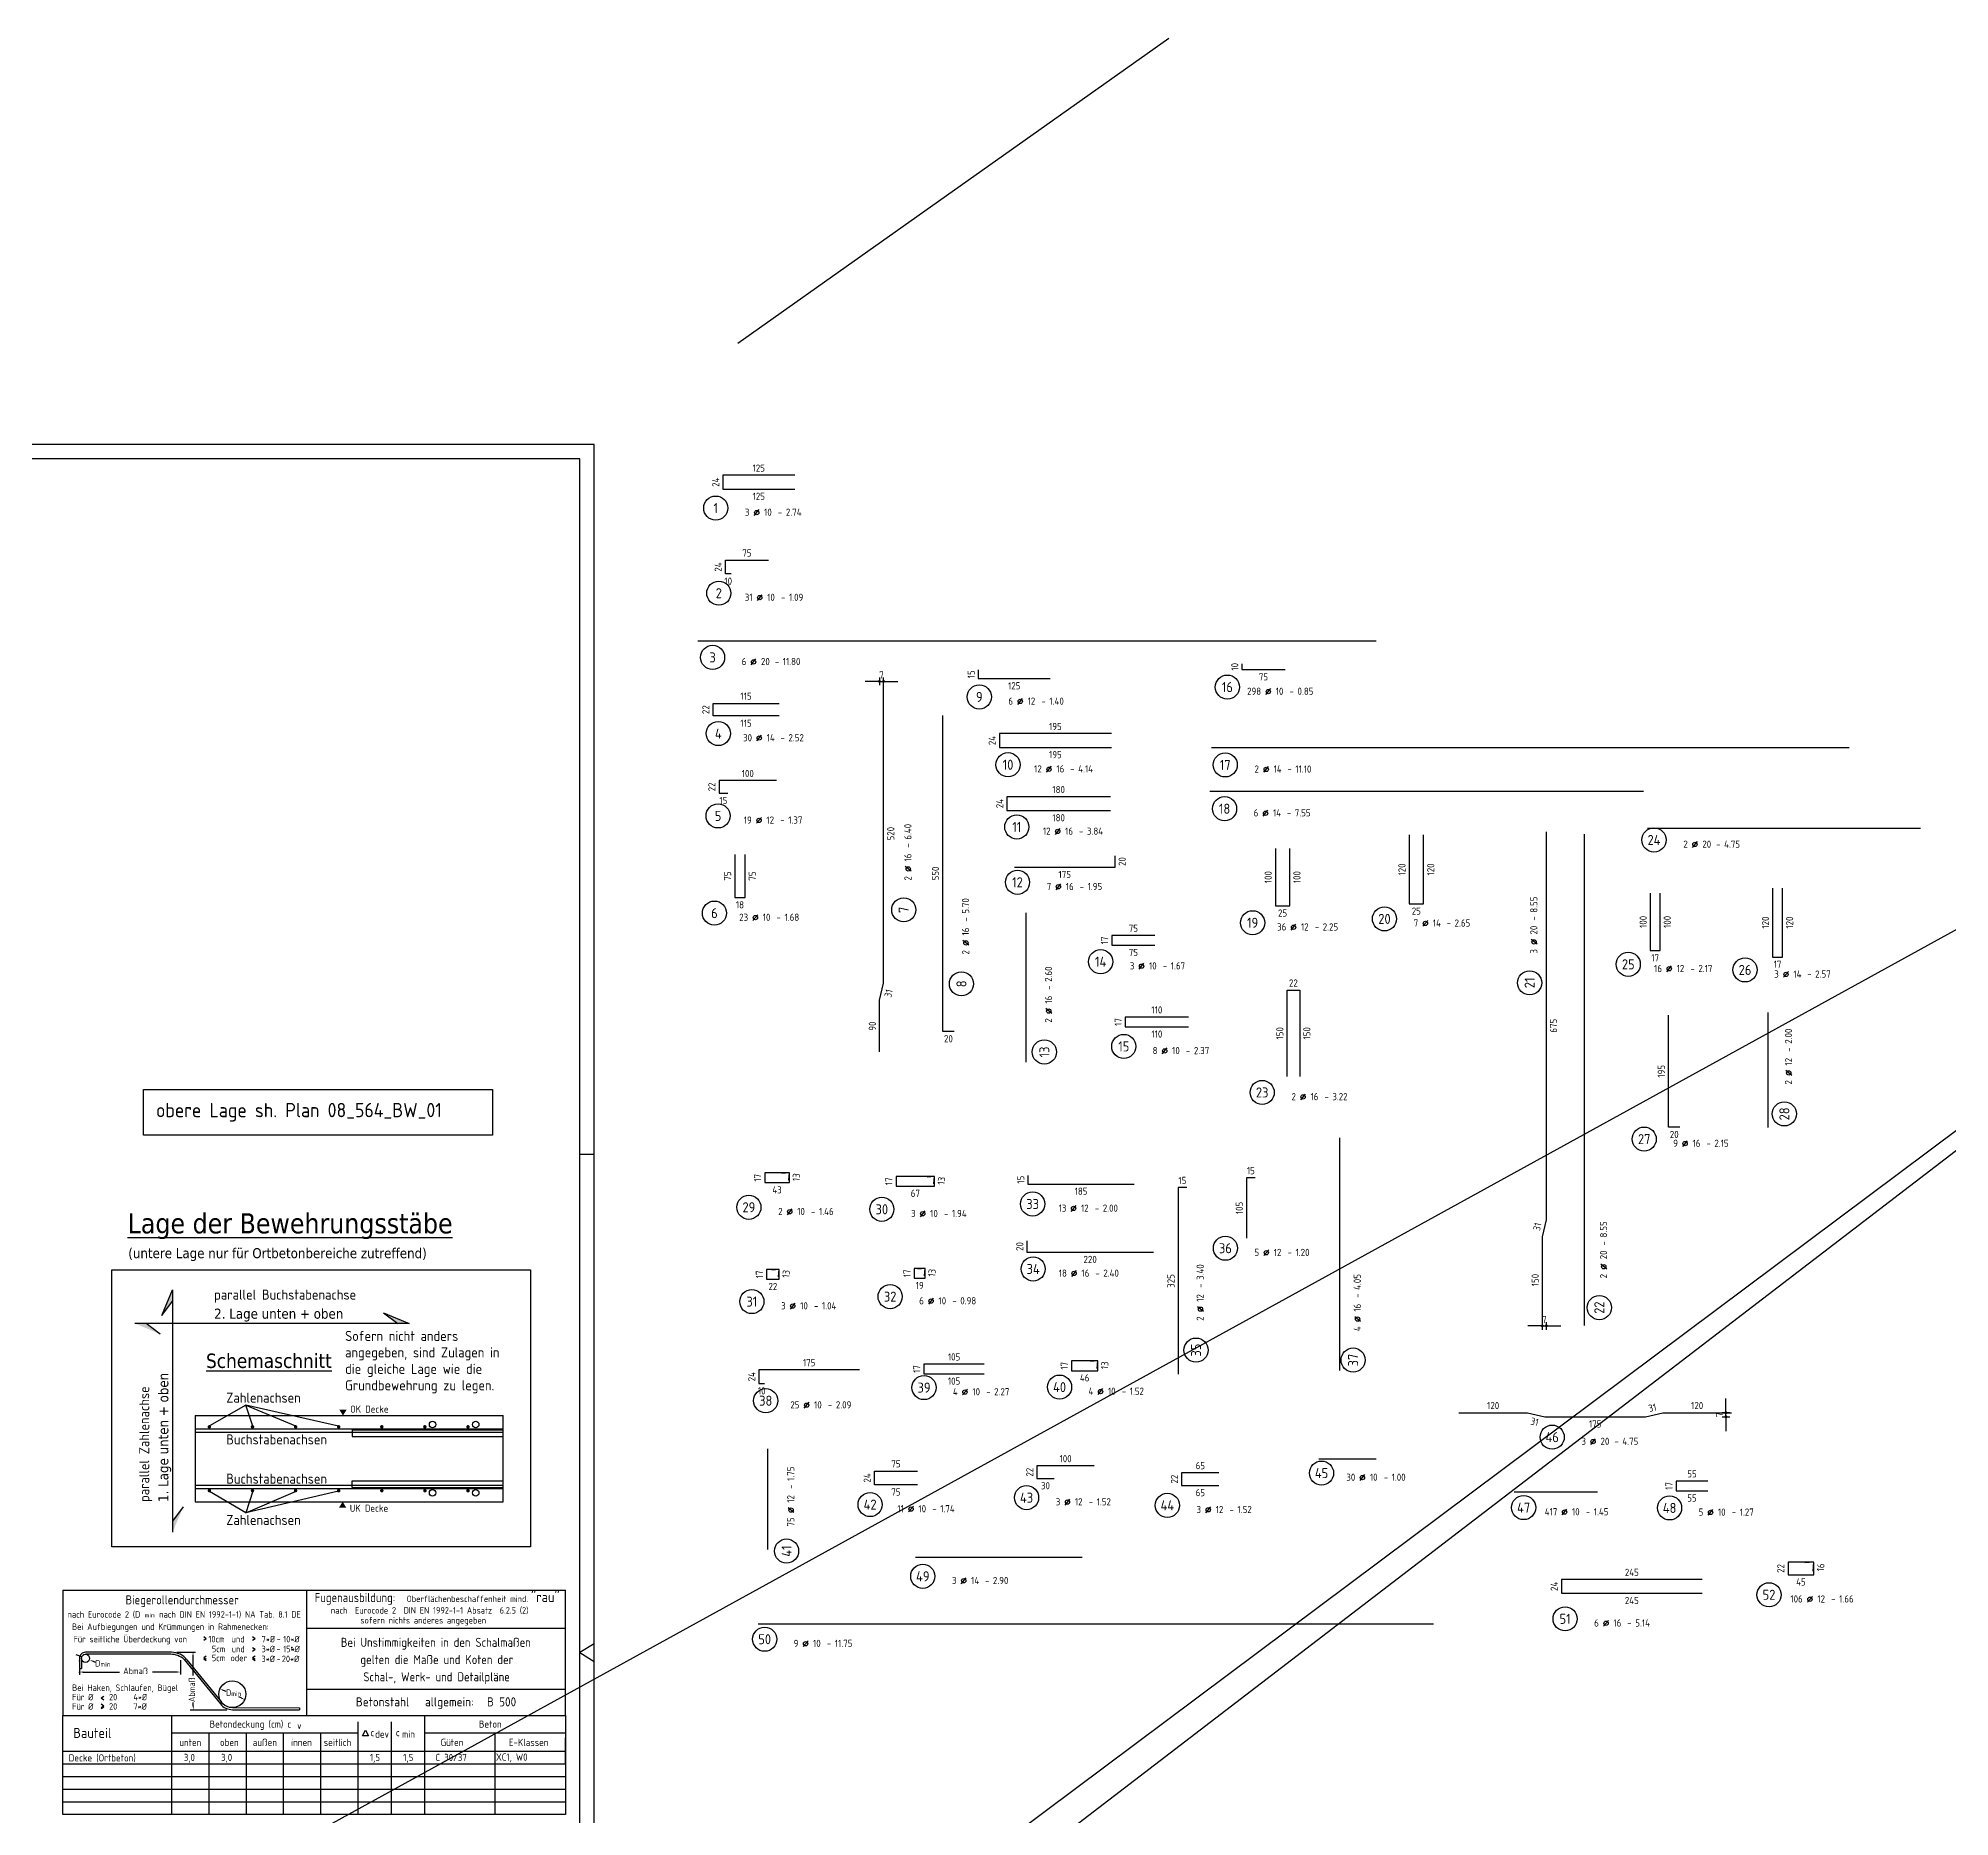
# Model space of a CAD drawing. Extents: x -10 to 101, y -7 to 49.
# Drawn here: x 49.77 to 83.04, y 18.17 to 49.12 of the extents above; entities that cross this region are included whole.
import ezdxf
from ezdxf.enums import TextEntityAlignment as Align

# ---------------------------------------------------------------- set-up
doc = ezdxf.new("R2010")
doc.units = 0
doc.header["$LTSCALE"] = 0.5
doc.linetypes.add('AUSGEZOGEN', pattern=[1000.01, 1000, 0.01])
for name, color, linetype in [('BETON', 7, 'Continuous'), ('HILFE', 7, 'Continuous'), ('koten', 7, 'Continuous'), ('MASSE', 7, 'Continuous'), ('RAHMEN', 7, 'Continuous'), ('RND', 7, 'Continuous'), ('RND_BILD', 7, 'Continuous'), ('TEXT', 7, 'Continuous')]:
    doc.layers.add(name, color=color, linetype=linetype)
doc.layers.add('NOPLOT', color=7, linetype='Continuous', plot=False)
doc.styles.add('helv', font='tahoma.ttf')
doc.styles.add('txt', font='isocp.shx')
doc.dimstyles.new('DOT_I', dxfattribs={"dimscale": 0.5, "dimtxt": 0.25, "dimasz": 0.25, "dimexe": 0.1, "dimexo": 0.3, "dimgap": 0.1, "dimtad": 1, "dimdec": 3, "dimzin": 3, "dimtxsty": 'txt', "dimblk": 'DOT', "dimblk1": 'DOT', "dimblk2": 'DOT', "dimsah": 1, "dimcen": 0.1, "dimse1": 1, "dimse2": 1, "dimazin": 0, "dimtfac": 1, "dimtdec": 4, "dimtix": 1, "dimtmove": 2, "dimatfit": 3, "dimfxl": 0, "dimtvp": 1, "dimtolj": 1, "dimtzin": 0, "dimarcsym": 0})

# ---------------------------------------------------------------- blocks, each defined once
blk = doc.blocks.new('DINA0')
at = {"layer": 'NOPLOT', "color": 191, "linetype": 'AUSGEZOGEN'}
blk.add_line((123.9, 87.637), (138.9, 98.246), dxfattribs=at)
at = {"layer": 'RAHMEN'}
for p, q in [((118.9, 84.1), (0, 84.1)), ((118.9, 0), (118.9, 84.1))]:
    blk.add_line(p, q, dxfattribs=at)
at = {"layer": 'RAHMEN', "color": 5}
for p, q in [((118.4, 83.6), (2, 83.6)), ((118.4, 0.5), (118.4, 83.6))]:
    blk.add_line(p, q, dxfattribs=at)
at = {"layer": 'RAHMEN', "color": 7}
blk.add_line((118.4, 59.4), (118.9, 59.4), dxfattribs=at)
at = {"layer": 'RAHMEN', "color": 7, "linetype": 'Continuous'}
for p, q in [((118.9, 42.36), (118.4, 42.05)), ((118.4, 42.05), (118.9, 41.74))]:
    blk.add_line(p, q, dxfattribs=at)
blk = doc.blocks.new('okrd_o')
at = {"layer": 'koten', "color": 7, "linetype": 'Continuous'}
blk.add_solid([(-0.125, 0.202), (0.125, 0.202), (0, 0)], dxfattribs=at)
at = {"layer": 'koten', "style": 'txt'}
blk.add_attdef('OKRD', (0.25, 0.1), '', height=0.25, dxfattribs=at)
blk = doc.blocks.new('okrd_u')
at = {"layer": 'koten', "color": 7, "linetype": 'Continuous'}
blk.add_solid([(-0.125, -0.202), (0.125, -0.202), (0, 0)], dxfattribs=at)
at = {"layer": 'koten', "style": 'txt'}
blk.add_attdef('OKRD', (0.25, -0.35), '', height=0.25, dxfattribs=at)
blk = doc.blocks.new('RND_AUSZ')
at = {"layer": 'RND', "color": 7, "linetype": 'Continuous'}
blk.add_line((1.341, 0.262), (1.509, 0.466), dxfattribs=at)
at = {"layer": 'RND', "color": 1, "linetype": 'Continuous'}
blk.add_circle((0, 0.52), 0.42, dxfattribs=at)
at = {"layer": 'RND', "color": 7, "linetype": 'Continuous'}
blk.add_circle((1.425, 0.364), 0.075, dxfattribs=at)
at = {"layer": 'RND', "color": 7, "linetype": 'Continuous', "style": 'txt'}
blk.add_text('-', height=0.25, dxfattribs=at).set_placement((2.163, 0.25))
at = {"layer": 'RND', "color": 1, "linetype": 'Continuous', "style": 'txt'}
blk.add_attdef('POS', text='', height=0.35, dxfattribs=at).set_placement((0, 0.52), align=Align.MIDDLE)
at = {"layer": 'RND', "color": 7, "linetype": 'Continuous', "style": 'txt'}
for tag, p in [('WIEOFT', (-0.536, 0.25)), ('STK', (1.174, 0.25))]:
    blk.add_attdef(tag, text='', height=0.25, dxfattribs=at).set_placement(p, align=Align.RIGHT)
for tag, p in [('DS', (1.683, 0.25)), ('LANG', (2.441, 0.25)), ('TEXT', (3.669, 0.25))]:
    blk.add_attdef(tag, p, '', height=0.25, dxfattribs=at)
blk = doc.blocks.new('DOT')
at = {"layer": 'MASSE', "color": 7, "linetype": 'Continuous'}
for p, q in [((0, 0), (-1, 0)), ((0, 0.54), (0, -0.54))]:
    blk.add_line(p, q, dxfattribs=at)
at = {"layer": 'MASSE', "color": 7, "linetype": 'Continuous', "const_width": 0.2}
blk.add_lwpolyline([(-0.1, 0, 1), (0.1, 0, 1)], format="xyb", close=True, dxfattribs=at)
blk = doc.blocks.new('*D158')
at = {"layer": 'Defpoints', "color": 0, "linetype": 'AUSGEZOGEN', "transparency": 16777216}
for p in [(64.413, 37.929), (64.483, 37.929), (64.483, 37.929)]:
    blk.add_point(p, dxfattribs=at)
at = {"layer": 'RND', "color": 0, "linetype": 'AUSGEZOGEN', "lineweight": -2, "transparency": 16777216}
for p, q in [((64.288, 37.929), (64.163, 37.929)), ((64.413, 37.929), (64.483, 37.929)), ((64.608, 37.929), (64.733, 37.929))]:
    blk.add_line(p, q, dxfattribs=at)
at = {"layer": 'RND', "color": 0, "linetype": 'AUSGEZOGEN', "lineweight": -2, "transparency": 16777216, "xscale": 0.125, "yscale": 0.125, "zscale": 0.125}
blk.add_blockref('DOT', (64.413, 37.929), dxfattribs=at)
at = {"layer": 'RND', "color": 0, "linetype": 'AUSGEZOGEN', "lineweight": -2, "transparency": 16777216, "xscale": 0.125, "yscale": 0.125, "zscale": 0.125, "rotation": 180}
blk.add_blockref('DOT', (64.483, 37.929), dxfattribs=at)
at = {"layer": 'RND', "color": 0, "linetype": 'AUSGEZOGEN', "transparency": 16777216, "insert": (64.448, 38.041), "char_height": 0.125, "attachment_point": 5, "style": 'txt'}
blk.add_mtext('\\A1;7', dxfattribs=at)
blk = doc.blocks.new('*D161')
at = {"layer": 'Defpoints', "color": 0, "linetype": 'AUSGEZOGEN', "transparency": 16777216}
for p in [(75.947, 26.71), (76.017, 26.71), (76.017, 26.71)]:
    blk.add_point(p, dxfattribs=at)
at = {"layer": 'RND', "color": 0, "linetype": 'AUSGEZOGEN', "lineweight": -2, "transparency": 16777216}
for p, q in [((75.822, 26.71), (75.697, 26.71)), ((75.947, 26.71), (76.017, 26.71)), ((76.142, 26.71), (76.267, 26.71))]:
    blk.add_line(p, q, dxfattribs=at)
at = {"layer": 'RND', "color": 0, "linetype": 'AUSGEZOGEN', "lineweight": -2, "transparency": 16777216, "xscale": 0.125, "yscale": 0.125, "zscale": 0.125}
blk.add_blockref('DOT', (75.947, 26.71), dxfattribs=at)
at = {"layer": 'RND', "color": 0, "linetype": 'AUSGEZOGEN', "lineweight": -2, "transparency": 16777216, "xscale": 0.125, "yscale": 0.125, "zscale": 0.125, "rotation": 180}
blk.add_blockref('DOT', (76.017, 26.71), dxfattribs=at)
at = {"layer": 'RND', "color": 0, "linetype": 'AUSGEZOGEN', "transparency": 16777216, "insert": (75.982, 26.822), "char_height": 0.125, "attachment_point": 5, "style": 'txt'}
blk.add_mtext('\\A1;7', dxfattribs=at)
blk = doc.blocks.new('*D194')
at = {"layer": 'Defpoints', "color": 0, "linetype": 'AUSGEZOGEN', "transparency": 16777216}
for p in [(79.142, 25.2), (79.142, 25.2), (79.242, 25.13)]:
    blk.add_point(p, dxfattribs=at)
at = {"layer": 'RND', "color": 0, "linetype": 'AUSGEZOGEN', "lineweight": -2, "transparency": 16777216}
for p, q in [((79.142, 25.325), (79.142, 25.45)), ((79.142, 25.13), (79.142, 25.2)), ((79.142, 25.005), (79.142, 24.88))]:
    blk.add_line(p, q, dxfattribs=at)
at = {"layer": 'RND', "color": 0, "linetype": 'AUSGEZOGEN', "lineweight": -2, "transparency": 16777216, "xscale": 0.125, "yscale": 0.125, "zscale": 0.125}
for p, rotation in [((79.142, 25.2), 270), ((79.142, 25.13), 90)]:
    blk.add_blockref('DOT', p, dxfattribs=dict(at, rotation=rotation))
at = {"layer": 'RND', "color": 0, "linetype": 'AUSGEZOGEN', "transparency": 16777216, "insert": (79.029, 25.165), "char_height": 0.125, "attachment_point": 5, "rotation": 90, "style": 'txt'}
blk.add_mtext('\\A1;7', dxfattribs=at)

msp = doc.modelspace()

# ---------------------------------------------------------------- linework, layer by layer
at = {"layer": 'BETON', "color": 6, "linetype": 'AUSGEZOGEN'}
for p, q in [((52.5068, 25.1507), (57.8621, 25.1507)), ((52.5068, 23.6507), (57.8621, 23.6507))]:
    msp.add_line(p, q, dxfattribs=at)
msp.add_lwpolyline([(51.6069, 30.8279), (57.6803, 30.8279), (57.6803, 30.0286), (51.6069, 30.0286)], close=True, dxfattribs=at)
at = {"layer": 'HILFE', "color": 102, "linetype": 'AUSGEZOGEN'}
for p, q in [((53.3871, 25.3307), (52.7522, 24.9742)), ((54.9988, 24.9677), (53.3871, 25.3307)), ((53.3871, 25.3307), (54.251, 24.9742)), ((53.5064, 24.9677), (53.3871, 25.3307)), ((53.3871, 23.4565), (52.7522, 23.8273)), ((54.9988, 23.8338), (53.3871, 23.4565)), ((53.5064, 23.8338), (53.3871, 23.4565)), ((53.3871, 23.4565), (54.251, 23.8273))]:
    msp.add_line(p, q, dxfattribs=at)
at = {"layer": 'NOPLOT', "color": 191, "linetype": 'AUSGEZOGEN'}
for p, q in [((51.2, 16.0261), (100.9205, 43.3929)), ((100.9205, 43.3929), (55.8004, 9.6698)), ((56.952, 9.6849), (100.9205, 43.3929)), ((52.5068, 25.1507), (52.5068, 23.6507)), ((57.8621, 23.6507), (57.8621, 25.1507))]:
    msp.add_line(p, q, dxfattribs=at)
at = {"layer": 'RAHMEN', "color": 5, "linetype": 'Continuous'}
for p, q in [((50.2, 22.1091), (58.95, 22.1091)), ((50.2, 22.1091), (50.2, 19.9301)), ((54.4492, 19.9301), (54.4492, 22.1091)), ((58.95, 19.9301), (58.95, 22.1091)), ((58.95, 19.0765), (58.95, 19.5388))]:
    msp.add_line(p, q, dxfattribs=at)
at = {"layer": 'RAHMEN', "color": 7, "linetype": 'AUSGEZOGEN'}
for p, q in [((52.6981, 21.2664), (52.6544, 21.297)), ((53.548, 21.2664), (53.5043, 21.297)), ((54.4492, 21.4516), (58.95, 21.4516)), ((52.6981, 21.2664), (52.6544, 21.2358)), ((52.6544, 20.9386), (52.6981, 20.9691)), ((53.548, 21.2664), (53.5043, 21.2358)), ((53.5043, 20.9386), (53.548, 20.9691)), ((53.5485, 21.0767), (53.5048, 21.1072)), ((53.5485, 21.0767), (53.5048, 21.0461)), ((52.6544, 20.9386), (52.6981, 20.908)), ((52.6544, 20.9192), (52.6981, 20.8886)), ((53.5043, 20.9386), (53.548, 20.908)), ((53.5043, 20.9192), (53.548, 20.8886)), ((54.4492, 20.3877), (58.95, 20.3877)), ((50.8694, 20.2358), (50.9131, 20.2663)), ((50.8694, 20.2358), (50.9131, 20.2052)), ((50.9131, 20.0949), (50.8694, 20.1255)), ((50.9131, 20.0949), (50.8694, 20.0643)), ((50.9131, 20.0755), (50.8694, 20.0449)), ((50.2, 19.3075), (58.95, 19.3075)), ((50.2, 19.0875), (58.95, 19.0875)), ((50.2, 18.8675), (58.95, 18.8675)), ((50.2, 18.6475), (58.95, 18.6475)), ((50.2, 18.4275), (58.95, 18.4275))]:
    msp.add_line(p, q, dxfattribs=at)
at = {"layer": 'RAHMEN', "color": 7, "linetype": 'Continuous'}
for p, q in [((50.5297, 20.9504), (50.4364, 20.9863)), ((52.0912, 21.0309), (50.5957, 21.0309)), ((52.0785, 20.9955), (50.5957, 20.9955)), ((52.1826, 21.0343), (52.5088, 21.0343)), ((52.4665, 20.9669), (52.4665, 20.626)), ((50.4894, 20.9246), (50.4894, 20.7475)), ((50.4894, 20.7475), (50.5248, 20.7475)), ((50.4894, 20.7361), (50.4894, 20.6357)), ((50.5248, 20.9246), (50.5248, 20.7475)), ((50.5569, 20.6865), (51.1851, 20.6865)), ((50.7155, 20.8789), (50.7625, 20.8608)), ((52.1818, 20.6865), (51.7634, 20.6865)), ((52.2493, 20.8949), (52.2493, 20.6415)), ((52.3137, 20.9062), (52.9437, 20.1309)), ((52.3622, 20.902), (52.9684, 20.1559)), ((53.0411, 20.3482), (52.9972, 20.3671)), ((52.4198, 20.029), (53.0532, 20.029)), ((52.471, 20.0965), (52.471, 20.1556)), ((53.1532, 20.0671), (54.3225, 20.0666)), ((53.1532, 20.0312), (54.3225, 20.0312)), ((53.3032, 20.2352), (53.2623, 20.2529)), ((54.3225, 20.0666), (54.3225, 20.0312)), ((52.1007, 18.2334), (52.1007, 19.9301)), ((52.7485, 18.2075), (52.7485, 19.6281)), ((53.3963, 18.2075), (53.3963, 19.6281)), ((54.0442, 18.2075), (54.0442, 19.6281)), ((54.692, 18.2075), (54.692, 19.6281)), ((55.3398, 18.2075), (55.3398, 19.8205)), ((55.9191, 18.2075), (55.9191, 19.8205)), ((56.4984, 18.2075), (56.4984, 19.9301)), ((57.7242, 18.2075), (57.7242, 19.6281)), ((52.1007, 18.2075), (52.1007, 19.3075)), ((55.3398, 18.2075), (55.3398, 19.3075))]:
    msp.add_line(p, q, dxfattribs=at)
at = {"layer": 'RAHMEN', "color": 1, "linetype": 'Continuous'}
for p, q in [((52.1007, 19.6281), (55.3398, 19.6281)), ((56.4984, 19.6281), (58.95, 19.6281))]:
    msp.add_line(p, q, dxfattribs=at)
at = {"layer": 'RAHMEN', "color": 5, "linetype": 'AUSGEZOGEN'}
for points in [[(51.0566, 27.6891), (58.3422, 27.6891), (58.3422, 22.8672), (51.0566, 22.8672)], [(50.2, 19.9301), (58.95, 19.9301), (58.95, 18.2075), (50.2, 18.2075)]]:
    msp.add_lwpolyline(points, close=True, dxfattribs=at)
at = {"layer": 'RAHMEN', "color": 1, "linetype": 'Continuous'}
msp.add_lwpolyline([(55.4686, 19.6727), (55.5231, 19.5783), (55.4141, 19.5783)], close=True, dxfattribs=at)
at = {"layer": 'RAHMEN', "color": 7, "linetype": 'Continuous'}
for centre, radius in [((50.5957, 20.9246), 0.0709), ((53.1502, 20.3012), 0.2341)]:
    msp.add_circle(centre, radius, dxfattribs=at)
for centre, radius, start, end in [((50.5957, 20.9246), 0.1063, 89.99998, 180), ((52.0785, 20.6412), 0.3543, 48.41068, 90), ((52.0912, 20.6818), 0.3491, 39.09564, 90), ((53.1532, 20.3012), 0.27, 219.09564, 270)]:
    msp.add_arc(centre, radius, start, end, dxfattribs=at)
for p in [(54.1875, 21.1118), (50.4894, 20.8837), (50.4894, 20.6865), (52.9353, 20.3939), (53.3651, 20.2085)]:
    msp.add_point(p, dxfattribs=at)
for points in [[(50.4776, 20.9611), (50.4839, 20.9774), (50.5297, 20.9504)], [(52.4777, 20.9669), (52.4552, 20.9669), (52.4665, 21.0344)], [(50.5569, 20.6753), (50.5569, 20.6978), (50.4894, 20.6865)], [(50.7123, 20.8708), (50.7186, 20.8871), (50.6666, 20.8978)], [(52.1818, 20.6753), (52.1818, 20.6978), (52.2493, 20.6865)], [(52.9928, 20.3568), (53.0017, 20.3775), (52.9353, 20.3939)], [(52.4822, 20.0965), (52.4597, 20.0965), (52.471, 20.029)], [(53.2987, 20.2249), (53.3076, 20.2456), (53.3651, 20.2085)]]:
    msp.add_solid(points, dxfattribs=at)
at = {"layer": 'RND', "color": 1, "linetype": 'AUSGEZOGEN'}
for p, q in [((55.2369, 24.9011), (55.2369, 24.7881)), ((55.2369, 23.9004), (55.2369, 24.0134))]:
    msp.add_line(p, q, dxfattribs=at)
for points in [[(62.9367, 41.516), (61.6867, 41.516), (61.6867, 41.276), (62.9367, 41.276)], [(61.831, 39.7992), (61.731, 39.7992), (61.731, 40.0392), (62.481, 40.0392)], [(73.0542, 38.6304), (61.2542, 38.6304)], [(66.1324, 38.1279), (66.1324, 37.9779), (67.3824, 37.9779)], [(70.72, 38.2338), (70.72, 38.1338), (71.47, 38.1338)], [(64.4134, 31.4788), (64.4134, 32.3788), (64.4834, 32.6788), (64.4834, 37.8788)], [(62.666, 37.3268), (61.516, 37.3268), (61.516, 37.5468), (62.666, 37.5468)], [(65.7124, 31.8349), (65.5124, 31.8349), (65.5124, 37.3349)], [(68.4492, 37.0194), (66.4992, 37.0194), (66.4992, 36.7794), (68.4492, 36.7794)], [(81.289, 36.7725), (70.189, 36.7725)], [(62.621, 36.2019), (61.621, 36.2019), (61.621, 35.9819), (61.771, 35.9819)], [(77.7084, 36.0153), (70.1584, 36.0153)], [(68.4309, 35.9214), (66.6309, 35.9214), (66.6309, 35.6814), (68.4309, 35.6814)], [(76.0166, 35.31), (76.0166, 28.56), (75.9466, 28.26), (75.9466, 26.76)], [(76.6808, 26.7207), (76.6808, 35.2707)], [(77.7759, 35.3755), (82.5259, 35.3755)], [(71.3022, 35.0222), (71.3022, 34.0222), (71.5522, 34.0222), (71.5522, 35.0222)], [(73.6294, 35.2555), (73.6294, 34.0555), (73.8794, 34.0555), (73.8794, 35.2555)], [(61.8942, 34.9158), (61.8942, 34.1658), (62.0742, 34.1658), (62.0742, 34.9158)], [(66.7616, 34.693), (68.5116, 34.693), (68.5116, 34.893)], [(79.9553, 34.3308), (79.9553, 33.1308), (80.1253, 33.1308), (80.1253, 34.3308)], [(77.8264, 34.2434), (77.8264, 33.2434), (77.9964, 33.2434), (77.9964, 34.2434)], [(66.9577, 33.9035), (66.9577, 31.3035)], [(69.2048, 33.5057), (68.4548, 33.5057), (68.4548, 33.3357), (69.2048, 33.3357)], [(71.5052, 31.0542), (71.5052, 32.5542), (71.7252, 32.5542), (71.7252, 31.0542)], [(69.7904, 32.086), (68.6904, 32.086), (68.6904, 31.916), (69.7904, 31.916)], [(78.3429, 30.1686), (78.1429, 30.1686), (78.1429, 32.1186)], [(79.8762, 30.1653), (79.8762, 32.1653)], [(72.4203, 29.9848), (72.4203, 25.9348)], [(62.8339, 29.2452), (62.8453, 29.3747), (62.4153, 29.3747), (62.4153, 29.2047), (62.8453, 29.2047), (62.8453, 29.3747), (62.7158, 29.3634)], [(65.3599, 29.1837), (65.3712, 29.3132), (64.7012, 29.3132), (64.7012, 29.1432), (65.3712, 29.1432), (65.3712, 29.3132), (65.2417, 29.3018)], [(66.9957, 29.3309), (66.9957, 29.1809), (68.8457, 29.1809)], [(70.9498, 29.2882), (70.7998, 29.2882), (70.7998, 28.2382)], [(69.7597, 29.1183), (69.6097, 29.1183), (69.6097, 25.8683)], [(66.9786, 28.1937), (66.9786, 27.9937), (69.1786, 27.9937)], [(62.6567, 27.5631), (62.6681, 27.6926), (62.4481, 27.6926), (62.4481, 27.5226), (62.6681, 27.5226), (62.6681, 27.6926), (62.5386, 27.6813)], [(65.1957, 27.5813), (65.207, 27.7108), (65.017, 27.7108), (65.017, 27.5408), (65.207, 27.5408), (65.207, 27.7108), (65.0775, 27.6995)], [(64.0639, 25.9466), (62.3139, 25.9466), (62.3139, 25.7066), (62.4139, 25.7066)], [(66.2355, 26.0462), (65.1855, 26.0462), (65.1855, 25.8762), (66.2355, 25.8762)], [(68.2022, 25.9722), (68.2135, 26.1017), (67.7535, 26.1017), (67.7535, 25.9317), (68.2135, 25.9317), (68.2135, 26.1017), (68.084, 26.0903)], [(74.492, 25.1997), (75.692, 25.1997), (75.992, 25.1297), (77.742, 25.1297), (78.042, 25.1997), (79.242, 25.1997)], [(52.5068, 24.9223), (57.8621, 24.9223)], [(52.5068, 24.8623), (57.8621, 24.8623)], [(55.2369, 24.9011), (57.8621, 24.9011)], [(55.2369, 24.7881), (57.8621, 24.7881)], [(62.4719, 22.8212), (62.4719, 24.5712)], [(72.0554, 24.3949), (73.0554, 24.3949)], [(55.2369, 24.0134), (57.8621, 24.0134)], [(65.0738, 23.945), (64.3238, 23.945), (64.3238, 24.185), (65.0738, 24.185)], [(68.151, 24.2756), (67.151, 24.2756), (67.151, 24.0556), (67.451, 24.0556)], [(70.3205, 24.1545), (69.6705, 24.1545), (69.6705, 23.9345), (70.3205, 23.9345)], [(78.8256, 24.0104), (78.2756, 24.0104), (78.2756, 23.8404), (78.8256, 23.8404)], [(52.5068, 23.9392), (57.8621, 23.9392)], [(52.5068, 23.8792), (57.8621, 23.8792)], [(55.2369, 23.9004), (57.8621, 23.9004)], [(76.9075, 23.819), (75.4575, 23.819)], [(65.0368, 22.6877), (67.9368, 22.6877)], [(78.7295, 22.2972), (76.2795, 22.2972), (76.2795, 22.0572), (78.7295, 22.0572)], [(80.6587, 22.44), (80.6727, 22.5994), (80.2227, 22.5994), (80.2227, 22.3794), (80.6727, 22.3794), (80.6727, 22.5994), (80.5133, 22.5855)], [(62.303, 21.5235), (74.053, 21.5235)]]:
    msp.add_lwpolyline(points, dxfattribs=at)
at = {"layer": 'RND', "color": 7, "linetype": 'AUSGEZOGEN', "const_width": 0.03}
for points in [[(52.7369, 24.9548, 1), (52.7669, 24.9548, 1)], [(53.4869, 24.9548, 1), (53.5169, 24.9548, 1)], [(54.2369, 24.9548, 1), (54.2669, 24.9548, 1)], [(54.9869, 24.9548, 1), (55.0169, 24.9548, 1)], [(55.7369, 24.9548, 1), (55.7669, 24.9548, 1)], [(56.4869, 24.9548, 1), (56.5169, 24.9548, 1)], [(57.2369, 24.9548, 1), (57.2669, 24.9548, 1)], [(52.7369, 23.8432, 1), (52.7669, 23.8432, 1)], [(53.4869, 23.8432, 1), (53.5169, 23.8432, 1)], [(54.2369, 23.8432, 1), (54.2669, 23.8432, 1)], [(54.9869, 23.8432, 1), (55.0169, 23.8432, 1)], [(55.7369, 23.8432, 1), (55.7669, 23.8432, 1)], [(56.4869, 23.8432, 1), (56.5169, 23.8432, 1)], [(57.2369, 23.8432, 1), (57.2669, 23.8432, 1)]]:
    msp.add_lwpolyline(points, format="xyb", close=True, dxfattribs=at)
at = {"layer": 'RND', "color": 1, "linetype": 'AUSGEZOGEN'}
for centre in [(56.6358, 24.9957), (57.3858, 24.9957), (56.6358, 23.8058), (57.3858, 23.8058)]:
    msp.add_circle(centre, 0.0565, dxfattribs=at)
at = {"layer": 'TEXT', "color": 1, "linetype": 'AUSGEZOGEN'}
for points in [[(51.9237, 26.894), (52.1102, 27.3364), (52.1102, 23.1187)], [(51.9237, 26.894), (52.1102, 27.1426)], [(55.7831, 26.941), (56.2256, 26.7545), (51.4553, 26.7545)], [(51.8978, 26.568), (51.6491, 26.7545)], [(55.7831, 26.941), (56.0318, 26.7545)], [(52.2968, 23.5611), (52.1102, 23.3125)]]:
    msp.add_lwpolyline(points, dxfattribs=at)
for points in [[(51.9237, 26.894), (52.1102, 27.3364), (52.1102, 27.1426)], [(51.8978, 26.568), (51.4553, 26.7545), (51.6491, 26.7545)], [(55.7831, 26.941), (56.2256, 26.7545), (56.0318, 26.7545)], [(52.2968, 23.5611), (52.1102, 23.1187), (52.1102, 23.3125)]]:
    msp.add_solid(points, dxfattribs=at)

# ---------------------------------------------------------------- block references
at = {"xscale": 0.5, "yscale": 0.5, "zscale": 0.5}
msp.add_blockref('DINA0', (0, 0), dxfattribs=at)
at = {"layer": 'koten', "color": 102, "linetype": 'AUSGEZOGEN', "xscale": 0.5, "yscale": 0.5, "zscale": 0.5}
for name, p, values in [('okrd_o', (55.0768, 25.1507), {'OKRD': 'OK Decke'}), ('okrd_u', (55.0704, 23.6507), {'OKRD': 'UK Decke'})]:
    msp.add_blockref(name, p, dxfattribs=at).add_auto_attribs(values)
at = {"layer": 'RND', "color": 1, "linetype": 'AUSGEZOGEN', "xscale": 0.5, "yscale": 0.5, "zscale": 0.5}
for p, values in [((61.5633, 40.6855), {'POS': '1', 'STK': '3', 'DS': '10', 'LANG': '2.74'}), ((61.6168, 39.2046), {'POS': '2', 'STK': '31', 'DS': '10', 'LANG': '1.09'}), ((61.5085, 38.0866), {'POS': '3', 'STK': '6', 'DS': '20', 'LANG': '11.80'}), ((70.4666, 37.5695), {'POS': '16', 'STK': '298', 'DS': '10', 'LANG': '0.85'}), ((61.6079, 36.7614), {'POS': '4', 'STK': '30', 'DS': '14', 'LANG': '2.52'}), ((66.6498, 36.2187), {'POS': '10', 'STK': '12', 'DS': '16', 'LANG': '4.14'}), ((61.6038, 35.3279), {'POS': '5', 'STK': '19', 'DS': '12', 'LANG': '1.37'}), ((77.8904, 34.9088), {'POS': '24', 'STK': '2', 'DS': '20', 'LANG': '4.75'}), ((61.5402, 33.6357), {'POS': '6', 'STK': '23', 'DS': '10', 'LANG': '1.68'}), ((70.9056, 33.4676), {'POS': '19', 'STK': '36', 'DS': '12', 'LANG': '2.25'}), ((73.2002, 33.5354), {'POS': '20', 'STK': '7', 'DS': '14', 'LANG': '2.65'}), ((68.2611, 32.7902), {'POS': '14', 'STK': '3', 'DS': '10', 'LANG': '1.67'}), ((77.4426, 32.7444), {'POS': '25', 'STK': '16', 'DS': '12', 'LANG': '2.17'}), ((79.4752, 32.6476), {'POS': '26', 'STK': '3', 'DS': '14', 'LANG': '2.57'}), ((68.6637, 31.3157), {'POS': '15', 'STK': '8', 'DS': '10', 'LANG': '2.37'}), ((71.0722, 30.5144), {'POS': '23', 'STK': '2', 'DS': '16', 'LANG': '3.22'}), ((77.72, 29.7022), {'POS': '27', 'STK': '9', 'DS': '16', 'LANG': '2.15'}), ((67.0781, 28.5733), {'POS': '33', 'STK': '13', 'DS': '12', 'LANG': '2.00'}), ((70.4322, 27.8032), {'POS': '36', 'STK': '5', 'DS': '12', 'LANG': '1.20'}), ((67.087, 27.4424), {'POS': '34', 'STK': '18', 'DS': '16', 'LANG': '2.40'}), ((62.4331, 25.1496), {'POS': '38', 'STK': '25', 'DS': '10', 'LANG': '2.09'}), ((65.1878, 25.3779), {'POS': '39', 'STK': '4', 'DS': '10', 'LANG': '2.27'}), ((76.1187, 24.5149), {'POS': '46', 'STK': '3', 'DS': '20', 'LANG': '4.75'}), ((72.105, 23.8895), {'POS': '45', 'STK': '30', 'DS': '10', 'LANG': '1.00'}), ((64.2494, 23.3415), {'POS': '42', 'STK': '11', 'DS': '10', 'LANG': '1.74'}), ((66.9718, 23.4622), {'POS': '43', 'STK': '3', 'DS': '12', 'LANG': '1.52'}), ((69.4222, 23.328), {'POS': '44', 'STK': '3', 'DS': '12', 'LANG': '1.52'}), ((75.622, 23.2892), {'POS': '47', 'STK': '417', 'DS': '10', 'LANG': '1.45'}), ((78.1619, 23.2834), {'POS': '48', 'STK': '5', 'DS': '10', 'LANG': '1.27'}), ((65.166, 22.093), {'POS': '49', 'STK': '3', 'DS': '14', 'LANG': '2.90'}), ((76.3435, 21.3528), {'POS': '51', 'STK': '6', 'DS': '16', 'LANG': '5.14'}), ((62.4149, 20.9979), {'POS': '50', 'STK': '9', 'DS': '10', 'LANG': '11.75'})]:
    msp.add_blockref('RND_AUSZ', p, dxfattribs=at).add_auto_attribs(values)
at = {"layer": 'RND', "color": 102, "linetype": 'AUSGEZOGEN', "xscale": 0.5, "yscale": 0.5, "zscale": 0.5}
msp.add_blockref('RND_AUSZ', (66.1497, 37.3981), dxfattribs=at).add_auto_attribs({'POS': '9', 'STK': '6', 'DS': '12', 'LANG': '1.40'})
at = {"layer": 'RND', "color": 191, "linetype": 'AUSGEZOGEN', "xscale": 0.5, "yscale": 0.5, "zscale": 0.5}
msp.add_blockref('RND_AUSZ', (70.4293, 36.2157), dxfattribs=at).add_auto_attribs({'POS': '17', 'STK': '2', 'DS': '14', 'LANG': '11.10'})
at = {"layer": 'RND', "color": 7, "linetype": 'AUSGEZOGEN', "xscale": 0.5, "yscale": 0.5, "zscale": 0.5}
for p, values in [((66.8024, 35.1353), {'POS': '11', 'STK': '12', 'DS': '16', 'LANG': '3.84'}), ((70.4182, 35.4527), {'POS': '18', 'STK': '6', 'DS': '14', 'LANG': '7.55'}), ((66.8143, 34.172), {'POS': '12', 'STK': '7', 'DS': '16', 'LANG': '1.95'}), ((62.1398, 28.5152), {'POS': '29', 'STK': '2', 'DS': '10', 'LANG': '1.46'}), ((64.4535, 28.4807), {'POS': '30', 'STK': '3', 'DS': '10', 'LANG': '1.94'}), ((62.1915, 26.8743), {'POS': '31', 'STK': '3', 'DS': '10', 'LANG': '1.04'}), ((64.5981, 26.9611), {'POS': '32', 'STK': '6', 'DS': '10', 'LANG': '0.98'}), ((67.5465, 25.3862), {'POS': '40', 'STK': '4', 'DS': '10', 'LANG': '1.52'}), ((79.892, 21.7713), {'POS': '52', 'STK': '106', 'DS': '12', 'LANG': '1.66'})]:
    msp.add_blockref('RND_AUSZ', p, dxfattribs=at).add_auto_attribs(values)
at = {"layer": 'RND', "color": 1, "linetype": 'AUSGEZOGEN', "xscale": 0.5, "yscale": 0.5, "zscale": 0.5, "rotation": 90}
for p, values in [((65.0951, 33.9527), {'POS': '7', 'STK': '2', 'DS': '16', 'LANG': '6.40'}), ((66.0985, 32.6651), {'POS': '8', 'STK': '2', 'DS': '16', 'LANG': '5.70'}), ((80.4186, 30.4015), {'POS': '28', 'STK': '2', 'DS': '12', 'LANG': '2.00'}), ((77.1991, 27.0287), {'POS': '22', 'STK': '2', 'DS': '20', 'LANG': '8.55'}), ((70.1808, 26.2899), {'POS': '35', 'STK': '2', 'DS': '12', 'LANG': '3.40'}), ((72.9148, 26.1166), {'POS': '37', 'STK': '4', 'DS': '16', 'LANG': '4.05'})]:
    msp.add_blockref('RND_AUSZ', p, dxfattribs=at).add_auto_attribs(values)
at = {"layer": 'RND', "color": 191, "linetype": 'AUSGEZOGEN', "xscale": 0.5, "yscale": 0.5, "zscale": 0.5, "rotation": 90}
msp.add_blockref('RND_AUSZ', (75.9865, 32.6822), dxfattribs=at).add_auto_attribs({'POS': '21', 'STK': '3', 'DS': '20', 'LANG': '8.55'})
at = {"layer": 'RND', "color": 7, "linetype": 'AUSGEZOGEN', "xscale": 0.5, "yscale": 0.5, "zscale": 0.5, "rotation": 90}
for p, values in [((67.5413, 31.4786), {'POS': '13', 'STK': '2', 'DS': '16', 'LANG': '2.60'}), ((63.0555, 22.7926), {'POS': '41', 'STK': '75', 'DS': '12', 'LANG': '1.75'})]:
    msp.add_blockref('RND_AUSZ', p, dxfattribs=at).add_auto_attribs(values)

# ---------------------------------------------------------------- texts
at = {"layer": 'RAHMEN', "color": 1, "linetype": 'Continuous', "style": 'txt', "width": 0.95}
for s, p in [('Biegerollendurchmesser', (52.2779, 21.8648)), ('Fugenausbildung:', (55.286, 21.9043)), ('Bei Unstimmigkeiten in den Schalmaßen', (56.6925, 21.125)), ('gelten die Maße und Koten der', (56.7095, 20.825)), ('Schal-, Werk- und Detailpläne', (56.7059, 20.525))]:
    msp.add_text(s, height=0.1575, dxfattribs=at).set_placement(p, align=Align.CENTER)
at = {"layer": 'RAHMEN', "color": 7, "linetype": 'Continuous', "style": 'txt'}
for s, p in [('Oberflächenbeschaffenheit mind.', (56.1845, 21.9043)), ('nach  Eurocode 2  DIN EN 1992-1-1 Absatz  6.2.5 (2)', (54.8662, 21.7044)), ('sofern nichts anderes angegeben', (55.3795, 21.5312)), ('Bei Aufbiegungen und Krümmungen in Rahmenecken:', (50.3618, 21.4196)), ('10cm', (52.735, 21.2034)), ('und', (53.1393, 21.2034)), ('7*%%C', (53.661, 21.2034)), ('10*%%C', (54.0374, 21.2034)), ('5cm', (52.7944, 20.8756)), ('5cm', (52.7954, 21.0315)), ('oder', (53.1191, 20.8756)), ('und', (53.1398, 21.0315)), ('3*%%C', (53.6581, 20.8597)), ('3*%%C', (53.6595, 21.0315)), ('-', (53.921, 21.0315)), ('-', (53.9225, 21.2034)), ('20*%%C', (54.0129, 20.8597)), ('15*%%C', (54.0374, 21.0315)), ('D', (50.7646, 20.7822)), ('Abmaß', (51.2526, 20.6501)), ('-', (53.9196, 20.8597)), ('Für %%C', (50.3637, 20.1939)), ('Bei Haken, Schlaufen, Bügel', (50.364, 20.3578)), ('20', (51.0057, 20.1939)), ('4*%%C', (51.4296, 20.1939)), ('D', (53.0418, 20.2717)), ('Für %%C', (50.3639, 20.0319)), ('20', (51.0059, 20.0319)), ('7*%%C', (51.4296, 20.0319))]:
    msp.add_text(s, height=0.1125, dxfattribs=at).set_placement(p)
msp.add_text('nach Eurocode 2 (D     nach DIN EN 1992-1-1) NA Tab. 8.1 DE', height=0.1125, dxfattribs=at).set_placement((52.314, 21.6338), align=Align.CENTER)
msp.add_text('Für seitliche Überdeckung von', height=0.1125, dxfattribs=at).set_placement((52.3627, 21.2034), align=Align.RIGHT)
msp.add_text('Abmaß', height=0.1125, rotation=90, dxfattribs=at).set_placement((52.5029, 20.1642))
at = {"layer": 'RAHMEN', "color": 1, "linetype": 'Continuous', "style": 'txt'}
for s, height, p in [('Betonstahl', 0.1575, (55.3007, 20.0891)), ('allgemein:', 0.1575, (56.5041, 20.0891)), ('B 500 ', 0.1575, (57.5828, 20.0891)), ('Bauteil', 0.175, (50.3827, 19.5398)), ('Betondeckung (cm) c', 0.125, (52.7563, 19.7182)), ('v', 0.125, (54.278, 19.6917)), ('c', 0.125, (55.5547, 19.5699)), ('dev', 0.125, (55.6362, 19.5435)), ('c', 0.125, (55.9969, 19.5699)), ('min', 0.125, (56.1055, 19.5435)), ('Beton', 0.125, (57.4426, 19.7182))]:
    msp.add_text(s, height=height, dxfattribs=at).set_placement(p)
at = {"layer": 'RND', "color": 7, "linetype": 'AUSGEZOGEN', "style": 'txt'}
for s, p in [('125', (62.3117, 41.641)), ('125', (62.3117, 41.151)), ('75', (62.106, 40.1642)), ('10', (61.781, 39.6742)), ('75', (71.095, 38.0088)), ('115', (62.091, 37.6718)), ('115', (62.091, 37.2018)), ('195', (67.4742, 37.1444)), ('195', (67.4742, 36.6544)), ('100', (62.121, 36.3269)), ('180', (67.5309, 36.0464)), ('15', (61.696, 35.8569)), ('180', (67.5309, 35.5564)), ('175', (67.6366, 34.568)), ('18', (61.9842, 34.0408)), ('25', (71.4272, 33.8972)), ('25', (73.7544, 33.9305)), ('75', (68.8298, 33.6307)), ('75', (68.8298, 33.2107)), ('17', (77.9114, 33.1184)), ('17', (80.0403, 33.0058)), ('22', (71.6152, 32.6792)), ('20', (65.6124, 31.7099)), ('20', (78.2429, 30.0436)), ('15', (69.6847, 29.2433)), ('15', (70.8748, 29.4132)), ('43', (62.6303, 29.0797)), ('67', (65.0362, 29.0182)), ('185', (67.9207, 29.0559)), ('220', (68.0786, 27.8687)), ('22', (62.5581, 27.3976)), ('19', (65.112, 27.4158)), ('175', (63.1889, 26.0716)), ('105', (65.7105, 26.1712)), ('10', (62.3639, 25.5816)), ('105', (65.7105, 25.7512)), ('46', (67.9835, 25.8067)), ('120', (75.092, 25.3247)), ('120', (78.642, 25.3247)), ('175', (76.867, 25.0047)), ('75', (64.6988, 24.31)), ('100', (67.651, 24.4006)), ('65', (69.9955, 24.2795)), ('30', (67.301, 23.9306)), ('55', (78.5506, 24.1354)), ('75', (64.6988, 23.82)), ('65', (69.9955, 23.8095)), ('55', (78.5506, 23.7154)), ('245', (77.5045, 22.4222)), ('45', (80.4477, 22.2544)), ('245', (77.5045, 21.9322))]:
    msp.add_text(s, height=0.125, dxfattribs=at).set_placement(p, align=Align.MIDDLE)
for s, rotation, p in [('24', 90, (61.5617, 41.396)), ('24', 90, (61.606, 39.9192)), ('15', 90, (66.0074, 38.0529)), ('10', 90, (70.595, 38.1838)), ('125', 360, (66.7574, 37.8529)), ('22', 90, (61.391, 37.4368)), ('24', 90, (66.3742, 36.8994)), ('22', 90, (61.496, 36.0919)), ('24', 90, (66.5059, 35.8014)), ('520', 90, (64.6084, 35.2788)), ('75', 90, (61.7692, 34.5408)), ('75', 90, (62.1992, 34.5408)), ('550', 90, (65.3874, 34.5849)), ('20', 90, (68.6366, 34.793)), ('100', 90, (71.1772, 34.5222)), ('100', 90, (71.6772, 34.5222)), ('120', 90, (73.5044, 34.6555)), ('120', 90, (74.0044, 34.6555)), ('100', 90, (77.7014, 33.7434)), ('100', 90, (78.1214, 33.7434)), ('120', 90, (79.8303, 33.7308)), ('120', 90, (80.2503, 33.7308)), ('17', 90, (68.3298, 33.4207)), ('31', 76.86598, (64.5701, 32.5004)), ('90', 90, (64.2884, 31.9288)), ('675', 90, (76.1416, 31.935)), ('150', 90, (71.3802, 31.8042)), ('150', 90, (71.8502, 31.8042)), ('195', 90, (78.0179, 31.1436)), ('17', 90, (62.2903, 29.2897)), ('13', 84.99986, (62.9641, 29.2991)), ('17', 90, (64.5762, 29.2282)), ('13', 84.99986, (65.49, 29.2375)), ('15', 90, (66.8707, 29.2559)), ('105', 90, (70.6748, 28.7632)), ('31', 76.86598, (75.8598, 28.4384)), ('20', 90, (66.8536, 28.0937)), ('17', 90, (62.3231, 27.6076)), ('13', 84.99986, (62.7869, 27.617)), ('17', 90, (64.892, 27.6258)), ('13', 84.99986, (65.3259, 27.6352)), ('150', 90, (75.8216, 27.51)), ('325', 90, (69.4847, 27.4933)), ('17', 90, (65.0605, 25.9612)), ('17', 90, (67.6285, 26.0167)), ('13', 84.99986, (68.3324, 26.026)), ('24', 90, (62.1889, 25.8266)), ('31', 13.13402, (77.8636, 25.2865)), ('31', 346.86598, (75.8136, 25.043)), ('24', 90, (64.1988, 24.065)), ('22', 90, (67.026, 24.1656)), ('22', 90, (69.5455, 24.0445)), ('17', 90, (78.1506, 23.9254)), ('22', 90, (80.0977, 22.4894)), ('16', 84.99986, (80.7902, 22.5088)), ('24', 90, (76.1545, 22.1772))]:
    msp.add_text(s, height=0.125, rotation=rotation, dxfattribs=at).set_placement(p, align=Align.MIDDLE)
at = {"layer": 'RND_BILD', "color": 7, "linetype": 'AUSGEZOGEN', "style": 'txt'}
for p in [(69.2404, 32.211), (69.2404, 31.791)]:
    msp.add_text('110', height=0.125, dxfattribs=at).set_placement(p, align=Align.MIDDLE)
msp.add_text('17', height=0.125, rotation=90, dxfattribs=at).set_placement((68.5654, 32.001), align=Align.MIDDLE)
at = {"layer": 'TEXT', "color": 6, "style": 'txt'}
msp.add_text('obere Lage sh. Plan 08_564_BW_01', height=0.25, dxfattribs=at).set_placement((51.8234, 30.3429))
at = {"layer": 'TEXT', "color": 5, "linetype": 'AUSGEZOGEN', "style": 'helv'}
msp.add_text('%%uLage der Bewehrungsstäbe', height=0.35, dxfattribs=at).set_placement((51.3297, 28.3216))
at = {"layer": 'TEXT', "color": 1, "linetype": 'AUSGEZOGEN'}
for s, style, p in [('(untere Lage nur für Ortbetonbereiche zutreffend)', 'helv', (51.3399, 27.8899)), ('parallel Buchstabenachse', 'txt', (52.8345, 27.169)), ('2. Lage unten + oben', 'helv', (52.8345, 26.8365)), ('Sofern nicht anders', 'txt', (55.1138, 26.449)), ('angegeben, sind Zulagen in', 'txt', (55.1138, 26.1627)), ('die gleiche Lage wie die', 'txt', (55.1138, 25.8764)), ('Grundbewehrung zu legen.', 'txt', (55.1138, 25.59)), ('Zahlenachsen', 'txt', (53.0454, 25.3747)), ('Buchstabenachsen', 'txt', (53.0454, 24.648)), ('Buchstabenachsen', 'txt', (53.0454, 23.9641)), ('Zahlenachsen', 'txt', (53.0454, 23.2463))]:
    msp.add_text(s, height=0.175, dxfattribs=dict(at, style=style)).set_placement(p)
at = {"layer": 'TEXT', "color": 6, "linetype": 'AUSGEZOGEN', "style": 'helv'}
msp.add_text('%%uSchemaschnitt', height=0.25, dxfattribs=at).set_placement((52.693, 25.9793))
at = {"layer": 'TEXT', "color": 1, "linetype": 'AUSGEZOGEN'}
for s, style, p in [('parallel Zahlenachse', 'txt', (51.705, 23.6466)), ('1. Lage unten + oben', 'helv', (52.0376, 23.6466))]:
    msp.add_text(s, height=0.175, rotation=90, dxfattribs=dict(at, style=style)).set_placement(p)
at = {"layer": 'TEXT', "color": 1, "style": 'txt'}
msp.add_text('"rau"', height=0.175, dxfattribs=at).set_placement((58.3494, 21.9039))
at = {"layer": 'TEXT', "color": 7, "linetype": 'AUSGEZOGEN', "style": 'txt'}
for s, height, p in [('min', 0.08016, (51.6237, 21.6361)), ('min', 0.08016, (50.8552, 20.7808)), ('min', 0.08016, (53.1324, 20.2704)), ('unten', 0.125, (52.2288, 19.4)), ('oben', 0.125, (52.9363, 19.4)), ('außen', 0.125, (53.5077, 19.4)), ('innen', 0.125, (54.1743, 19.4)), ('seitlich', 0.125, (54.742, 19.4)), ('Güten', 0.125, (56.7763, 19.4)), ('E-Klassen', 0.125, (57.9639, 19.4)), ('Decke (Ortbeton)', 0.125, (50.3044, 19.1301)), ('3,0', 0.125, (52.3064, 19.1378)), ('3,0', 0.125, (52.9542, 19.1378)), ('1,5', 0.125, (55.5454, 19.1378)), ('1,5', 0.125, (56.1247, 19.1378)), ('C 30/37', 0.125, (56.6855, 19.1378)), ('XC1, W0', 0.125, (57.7386, 19.1446))]:
    msp.add_text(s, height=height, dxfattribs=at).set_placement(p)

# ---------------------------------------------------------------- dimensions: what is measured, and where the dimension line sits
at = {"layer": 'RND', "color": 7, "linetype": 'AUSGEZOGEN'}
for base, p1, p2, picture, middle in [((64.4834, 37.9288), (64.4134, 37.9288), (64.4834, 37.9288), '*D158', (64.4484, 38.0413)), ((76.0166, 26.71), (75.9466, 26.71), (76.0166, 26.71), '*D161', (75.9816, 26.8225))]:
    dim = msp.add_linear_dim(base=base, p1=p1, p2=p2, dimstyle='DOT_I', override={"dimdec": 0, "dimlfac": 100, "dimrnd": 0.0005}, dxfattribs=at)
    dim.commit()
    dim.dimension.update_dxf_attribs({"geometry": picture, "text_midpoint": middle})
dim = msp.add_linear_dim(base=(79.142, 25.1997), p1=(79.242, 25.1297), p2=(79.142, 25.1997), angle=90, text='7', dimstyle='DOT_I', override={"dimdec": 0, "dimlfac": 100, "dimrnd": 0.0005}, dxfattribs=at)
dim.commit()
dim.dimension.update_dxf_attribs({"geometry": '*D194', "text_midpoint": (79.0295, 25.1647)})

doc.saveas('drawing.dxf')
